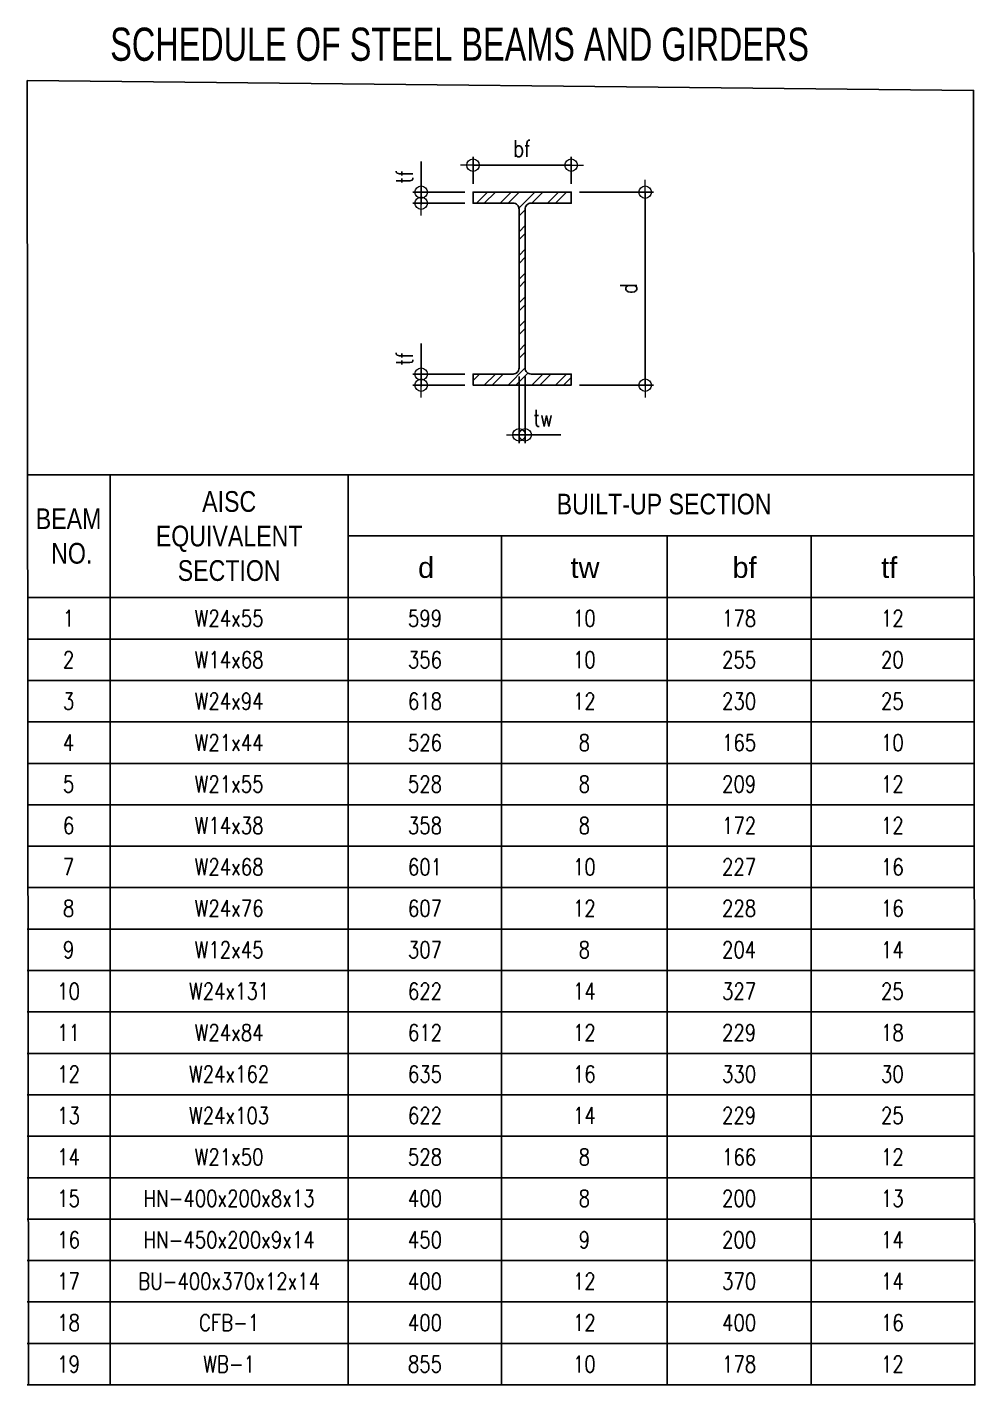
# Model space of a CAD drawing. Header units: millimetres. Extents: x 510057 to 786700, y -16030 to 119854.
# Drawn here: x 763828 to 786700, y 54243 to 87012 of the extents above; entities that cross this region are included whole.
import ezdxf

# ---------------------------------------------------------------- set-up
doc = ezdxf.new("R2010")
doc.units = ezdxf.units.MM
doc.header["$MEASUREMENT"] = 0
doc.layers.get('0').update_dxf_attribs({"lineweight": 0})
doc.layers.add('LINES', color=1, linetype='Continuous')
doc.layers.add('S-DETL-LN03', color=3, linetype='Continuous')
for name, color, linetype, lineweight in [('S-ANNO-DIMS', 252, 'Continuous', 5), ('S-ANNO-TEXT', 2, 'Continuous', 20), ('S-DETL-PATT', 9, 'Continuous', 9), ('TEXT', 2, 'Continuous', 20)]:
    doc.layers.add(name, color=color, linetype=linetype, lineweight=lineweight)
doc.styles.add('1', font='simplex.shx', dxfattribs={"width": 0.85, "height": 300})
doc.styles.add('SIMPLEX', font='SIMPLEX.shx', dxfattribs={"width": 0.8, "height": 400})
doc.styles.add('TITLE1', font='HELV.shx', dxfattribs={"height": 500})
doc.dimstyles.new('DIM_200', dxfattribs={"dimtxt": 400, "dimasz": 2, "dimexe": 200, "dimexo": 200, "dimgap": 200, "dimtad": 1, "dimdec": 0, "dimrnd": 1, "dimzin": 1, "dimdsep": 46, "dimtxsty": 'SIMPLEX', "dimblk1": 'ESCADIM_ARW', "dimblk2": 'ESCADIM_ARW', "dimsah": 1, "dimcen": 50, "dimclrd": 251, "dimclre": 251, "dimclrt": 52, "dimazin": 0, "dimtfac": 1, "dimtdec": 0, "dimtofl": 0, "dimtmove": 0, "dimatfit": 3, "dimldrblk": 'ESCADIM_ARW', "dimfxl": 1, "dimtolj": 1, "dimtzin": 0, "dimarcsym": 0})

# ---------------------------------------------------------------- blocks, each defined once
blk = doc.blocks.new('ESCADIM_ARW')
at = {"color": 7}
blk.add_line((-150, 0), (150, 0), dxfattribs=at)
blk.add_circle((0, 0), 75, dxfattribs=at)
blk = doc.blocks.new('*D4991')
at = {"layer": 'Defpoints', "color": 0, "ltscale": 0.05, "transparency": 16777216}
for p in [(776958, 83681), (774589, 83030), (776958, 83030)]:
    blk.add_point(p, dxfattribs=at)
at = {"layer": 'S-ANNO-DIMS', "color": 251, "lineweight": -2, "ltscale": 0.05, "transparency": 16777216}
for p, q in [((774589, 83230), (774589, 83881)), ((774591, 83681), (776956, 83681)), ((776958, 83230), (776958, 83881))]:
    blk.add_line(p, q, dxfattribs=at)
at = {"layer": 'S-ANNO-DIMS', "color": 251, "lineweight": -2, "ltscale": 0.05, "transparency": 16777216, "xscale": 2, "yscale": 2, "zscale": 2, "rotation": 180}
blk.add_blockref('ESCADIM_ARW', (774589, 83681), dxfattribs=at)
at = {"layer": 'S-ANNO-DIMS', "color": 251, "lineweight": -2, "ltscale": 0.05, "transparency": 16777216, "xscale": 2, "yscale": 2, "zscale": 2}
blk.add_blockref('ESCADIM_ARW', (776958, 83681), dxfattribs=at)
at = {"layer": 'S-ANNO-DIMS', "color": 52, "ltscale": 0.05, "transparency": 16777216, "insert": (775774, 84081), "char_height": 400, "attachment_point": 5, "style": 'SIMPLEX'}
blk.add_mtext('\\A1;bf', dxfattribs=at)
blk = doc.blocks.new('*D4992')
at = {"layer": 'Defpoints', "color": 0, "ltscale": 0.05, "transparency": 16777216}
for p in [(776958, 83030), (778743, 83030), (776958, 78372)]:
    blk.add_point(p, dxfattribs=at)
at = {"layer": 'S-ANNO-DIMS', "color": 251, "lineweight": -2, "ltscale": 0.05, "transparency": 16777216}
for p, q in [((777158, 83030), (778943, 83030)), ((778743, 78374), (778743, 83028)), ((777158, 78372), (778943, 78372))]:
    blk.add_line(p, q, dxfattribs=at)
at = {"layer": 'S-ANNO-DIMS', "color": 251, "lineweight": -2, "ltscale": 0.05, "transparency": 16777216, "xscale": 2, "yscale": 2, "zscale": 2}
for p, rotation in [((778743, 83030), 90), ((778743, 78372), 270)]:
    blk.add_blockref('ESCADIM_ARW', p, dxfattribs=dict(at, rotation=rotation))
at = {"layer": 'S-ANNO-DIMS', "color": 52, "ltscale": 0.05, "transparency": 16777216, "insert": (778343, 80701), "char_height": 400, "attachment_point": 5, "rotation": 90, "style": 'SIMPLEX'}
blk.add_mtext('\\A1;d', dxfattribs=at)
blk = doc.blocks.new('*D4993')
at = {"layer": 'Defpoints', "color": 0, "ltscale": 0.05, "transparency": 16777216}
for p in [(775699, 78784), (775848, 78784), (775848, 77172)]:
    blk.add_point(p, dxfattribs=at)
at = {"layer": 'S-ANNO-DIMS', "color": 251, "lineweight": -2, "ltscale": 0.05, "transparency": 16777216}
for p, q in [((775699, 78584), (775699, 76972)), ((775848, 78584), (775848, 76972)), ((775697, 77172), (775695, 77172)), ((775850, 77172), (776709, 77172))]:
    blk.add_line(p, q, dxfattribs=at)
at = {"layer": 'S-ANNO-DIMS', "color": 251, "lineweight": -2, "ltscale": 0.05, "transparency": 16777216, "xscale": 2, "yscale": 2, "zscale": 2}
blk.add_blockref('ESCADIM_ARW', (775699, 77172), dxfattribs=at)
at = {"layer": 'S-ANNO-DIMS', "color": 251, "lineweight": -2, "ltscale": 0.05, "transparency": 16777216, "xscale": 2, "yscale": 2, "zscale": 2, "rotation": 180}
blk.add_blockref('ESCADIM_ARW', (775848, 77172), dxfattribs=at)
at = {"layer": 'S-ANNO-DIMS', "color": 52, "ltscale": 0.05, "transparency": 16777216, "insert": (776280, 77572), "char_height": 400, "attachment_point": 5, "style": 'SIMPLEX'}
blk.add_mtext('\\A1;tw', dxfattribs=at)
blk = doc.blocks.new('*D4989')
at = {"layer": 'Defpoints', "color": 0, "ltscale": 0.05, "transparency": 16777216}
for p in [(773337, 83030), (774589, 83030), (774589, 82763)]:
    blk.add_point(p, dxfattribs=at)
at = {"layer": 'S-ANNO-DIMS', "color": 251, "lineweight": -2, "ltscale": 0.05, "transparency": 16777216}
for p, q in [((773337, 83032), (773337, 83769)), ((774389, 83030), (773137, 83030)), ((774389, 82763), (773137, 82763)), ((773337, 82761), (773337, 82759))]:
    blk.add_line(p, q, dxfattribs=at)
at = {"layer": 'S-ANNO-DIMS', "color": 251, "lineweight": -2, "ltscale": 0.05, "transparency": 16777216, "xscale": 2, "yscale": 2, "zscale": 2}
for p, rotation in [((773337, 83030), 270), ((773337, 82763), 90)]:
    blk.add_blockref('ESCADIM_ARW', p, dxfattribs=dict(at, rotation=rotation))
at = {"layer": 'S-ANNO-DIMS', "color": 52, "ltscale": 0.05, "transparency": 16777216, "insert": (772937, 83402), "char_height": 400, "attachment_point": 5, "rotation": 90, "style": 'SIMPLEX'}
blk.add_mtext('\\A1;tf', dxfattribs=at)
blk = doc.blocks.new('*D4990')
at = {"layer": 'Defpoints', "color": 0, "ltscale": 0.05, "transparency": 16777216}
for p in [(773337, 78639), (774589, 78639), (774589, 78372)]:
    blk.add_point(p, dxfattribs=at)
at = {"layer": 'S-ANNO-DIMS', "color": 251, "lineweight": -2, "ltscale": 0.05, "transparency": 16777216}
for p, q in [((773337, 78641), (773337, 79378)), ((774389, 78639), (773137, 78639)), ((774389, 78372), (773137, 78372)), ((773337, 78370), (773337, 78368))]:
    blk.add_line(p, q, dxfattribs=at)
at = {"layer": 'S-ANNO-DIMS', "color": 251, "lineweight": -2, "ltscale": 0.05, "transparency": 16777216, "xscale": 2, "yscale": 2, "zscale": 2}
for p, rotation in [((773337, 78639), 270), ((773337, 78372), 90)]:
    blk.add_blockref('ESCADIM_ARW', p, dxfattribs=dict(at, rotation=rotation))
at = {"layer": 'S-ANNO-DIMS', "color": 52, "ltscale": 0.05, "transparency": 16777216, "insert": (772937, 79011), "char_height": 400, "attachment_point": 5, "rotation": 90, "style": 'SIMPLEX'}
blk.add_mtext('\\A1;tf', dxfattribs=at)

msp = doc.modelspace()

# ---------------------------------------------------------------- hatches: boundary and pattern name
at = {"layer": 'S-DETL-PATT'}
h = msp.add_hatch(dxfattribs=at)
h.set_pattern_fill('ANSI32', color=256, scale=1080, style=0)
h.set_pattern_definition([(45, (-899541.14, -12931.2), (-286.37825, 286.37825), []), (45, (-899350.22, -12931.2), (-286.37825, 286.37825), [])])
h.paths.add_polyline_path([(776957.7, 83030.1), (774589.4, 83030.1), (774589.4, 82763.1), (775555, 82763.1, -0.4142136), (775699.5, 82618.6), (775699.5, 78783.7, -0.4142136), (775555, 78639.2), (774589.4, 78639.2), (774589.4, 78372.2), (775773.6, 78372.2), (776957.7, 78372.2), (776957.7, 78639.2), (775992.1, 78639.2, -0.4142136), (775847.6, 78783.7), (775847.6, 82618.6, -0.4142136), (775992.1, 82763.1), (776957.7, 82763.1)])

# ---------------------------------------------------------------- linework, layer by layer
at = {"layer": 'LINES', "color": 2, "linetype": 'Continuous', "lineweight": -3}
for p, q in [((786669.1, 76210.4, 0), (763828.1, 76210.4, 0)), ((771579.1, 74735, 0), (771579.1, 76210.4, 0)), ((771579.1, 74735, 0), (786669.1, 74735, 0)), ((763828.1, 73243.2, 0), (786669.1, 73243.2, 0))]:
    msp.add_line(p, q, dxfattribs=at)
at = {"layer": 'LINES', "linetype": 'Continuous', "lineweight": -3}
for p, q in [((765828.1, 54243.2, 0), (765828.1, 76210.4, 0)), ((771579.1, 74735, 0), (771579.1, 54243.2, 0)), ((775279.4, 74735, 0), (775279.4, 54243.2, 0)), ((779271.2, 74735, 0), (779271.2, 54243.2, 0)), ((782749, 74735, 0), (782749, 54243.2, 0)), ((763828.1, 72243.2, 0), (786669.1, 72243.2, 0)), ((763828.1, 71243.2, 0), (786669.1, 71243.2, 0)), ((763828.1, 70243.2, 0), (786669.1, 70243.2, 0)), ((763828.1, 69243.2, 0), (786669.1, 69243.2, 0)), ((763828.1, 68243.2, 0), (786669.1, 68243.2, 0)), ((763828.1, 67243.2, 0), (786669.1, 67243.2, 0)), ((763828.1, 66243.2, 0), (786669.1, 66243.2, 0)), ((763828.1, 65243.2, 0), (786669.1, 65243.2, 0)), ((763828.1, 64243.2, 0), (786669.1, 64243.2, 0)), ((763828.1, 63243.2, 0), (786669.1, 63243.2, 0)), ((763828.1, 62243.2, 0), (786669.1, 62243.2, 0)), ((763828.1, 61243.2, 0), (786669.1, 61243.2, 0)), ((763828.1, 60243.2, 0), (786669.1, 60243.2, 0)), ((763828.1, 59243.2, 0), (786669.1, 59243.2, 0)), ((763828.1, 58243.2, 0), (786669.1, 58243.2, 0)), ((763828.1, 57243.2, 0), (786669.1, 57243.2, 0)), ((763828.1, 56243.2, 0), (786669.1, 56243.2, 0)), ((763828.1, 55243.2, 0), (786669.1, 55243.2, 0)), ((763828.1, 54243.2, 0), (786669.1, 54243.2, 0))]:
    msp.add_line(p, q, dxfattribs=at)
at = {"layer": 'LINES', "color": 2, "linetype": 'Continuous', "lineweight": -3, "elevation": 0}
msp.add_lwpolyline([(763828.1, 85726), (786669.1, 85484.6), (786699.9, 54243.2), (763858.9, 54243.2)], close=True, dxfattribs=at)
at = {"layer": 'S-DETL-LN03', "elevation": 0}
msp.add_lwpolyline([(775773.6, 78372.2), (774589.4, 78372.2), (774589.4, 78639.2), (775555, 78639.2, 0.4142136), (775699.5, 78783.7), (775699.5, 82618.6, 0.4142136), (775555, 82763.1), (774589.4, 82763.1), (774589.4, 83030.1), (776957.7, 83030.1), (776957.7, 82763.1), (775992.1, 82763.1, 0.4142136), (775847.6, 82618.6), (775847.6, 78783.7, 0.4142136), (775992.1, 78639.2), (776957.7, 78639.2), (776957.7, 78372.2), (775773.6, 78372.2)], format="xyb", dxfattribs=at)

# ---------------------------------------------------------------- texts
at = {"layer": 'S-ANNO-TEXT', "insert": (765832.7, 87000.1, 0), "char_height": 800, "width": 27388.959, "attachment_point": 1, "style": 'TITLE1'}
msp.add_mtext('{\\W0.7;SCHEDULE OF STEEL BEAMS AND GIRDERS}', dxfattribs=at)
at = {"layer": 'S-ANNO-TEXT', "color": 7, "char_height": 500, "attachment_point": 5, "style": 'TITLE1'}
for s, insert, width in [('{\\W0.8;AISC EQUIVALENT SECTION}', (768703.6, 74726.8, 0), 4130.741), ('{\\W0.8;BUILT-UP SECTION}', (779199.3, 75497.9, 0), 8446.763), ('{\\W0.8;BEAM\\P NO.}', (764827.2, 74726.8, 0), 4130.741), ('d', (773456.7, 73966.3, 0), 4130.741), ('tw', (777291, 73966.3, 0), 4130.741), ('bf', (781140.7, 73966.3, 0), 4130.741), ('tf', (784634.2, 73966.3, 0), 4130.741)]:
    msp.add_mtext(s, dxfattribs=dict(at, insert=insert, width=width))
at = {"layer": 'TEXT', "char_height": 400, "width": 22904.451, "attachment_point": 5, "style": '1'}
for s, insert in [('\\A1;{\\W0.8;1}', (764828.1, 72743.2, 0)), ('\\A1;{\\W0.8;W24x55}', (768703.6, 72743.2, 0)), ('\\A1;{\\W0.8;599}', (773429.3, 72743.2, 0)), ('\\A1;{\\W0.8;10}', (777275.3, 72743.2, 0)), ('\\A1;{\\W0.8;178}', (781010.1, 72743.2, 0)), ('\\A1;{\\W0.8;12}', (784709.1, 72743.2, 0)), ('\\A1;{\\W0.8;2}', (764828.1, 71743.2, 0)), ('\\A1;{\\W0.8;W14x68}', (768703.6, 71743.2, 0)), ('\\A1;{\\W0.8;356}', (773429.3, 71743.2, 0)), ('\\A1;{\\W0.8;10}', (777275.3, 71743.2, 0)), ('\\A1;{\\W0.8;255}', (781010.1, 71743.2, 0)), ('\\A1;{\\W0.8;20}', (784709.1, 71743.2, 0)), ('\\A1;{\\W0.8;3}', (764828.1, 70743.2, 0)), ('\\A1;{\\W0.8;W24x94}', (768703.6, 70743.2, 0)), ('\\A1;{\\W0.8;618}', (773429.3, 70743.2, 0)), ('\\A1;{\\W0.8;12}', (777275.3, 70743.2, 0)), ('\\A1;{\\W0.8;230}', (781010.1, 70743.2, 0)), ('\\A1;{\\W0.8;25}', (784709.1, 70743.2, 0)), ('\\A1;{\\W0.8;4}', (764828.1, 69743.2, 0)), ('\\A1;{\\W0.8;W21x44}', (768703.6, 69743.2, 0)), ('\\A1;{\\W0.8;526}', (773429.3, 69743.2, 0)), ('\\A1;{\\W0.8;8}', (777275.3, 69743.2, 0)), ('\\A1;{\\W0.8;165}', (781010.1, 69743.2, 0)), ('\\A1;{\\W0.8;10}', (784709.1, 69743.2, 0)), ('\\A1;{\\W0.8;5}', (764828.1, 68743.2, 0)), ('\\A1;{\\W0.8;W21x55}', (768703.6, 68743.2, 0)), ('\\A1;{\\W0.8;528}', (773429.3, 68743.2, 0)), ('\\A1;{\\W0.8;8}', (777275.3, 68743.2, 0)), ('\\A1;{\\W0.8;209}', (781010.1, 68743.2, 0)), ('\\A1;{\\W0.8;12}', (784709.1, 68743.2, 0)), ('\\A1;{\\W0.8;6}', (764828.1, 67743.2, 0)), ('\\A1;{\\W0.8;W14x38}', (768703.6, 67743.2, 0)), ('\\A1;{\\W0.8;358}', (773429.3, 67743.2, 0)), ('\\A1;{\\W0.8;8}', (777275.3, 67743.2, 0)), ('\\A1;{\\W0.8;172}', (781010.1, 67743.2, 0)), ('\\A1;{\\W0.8;12}', (784709.1, 67743.2, 0)), ('\\A1;{\\W0.8;7}', (764828.1, 66743.2, 0)), ('\\A1;{\\W0.8;W24x68}', (768703.6, 66743.2, 0)), ('\\A1;{\\W0.8;601}', (773429.3, 66743.2, 0)), ('\\A1;{\\W0.8;10}', (777275.3, 66743.2, 0)), ('\\A1;{\\W0.8;227}', (781010.1, 66743.2, 0)), ('\\A1;{\\W0.8;16}', (784709.1, 66743.2, 0)), ('\\A1;{\\W0.8;8}', (764828.1, 65743.2, 0)), ('\\A1;{\\W0.8;W24x76}', (768703.6, 65743.2, 0)), ('\\A1;{\\W0.8;607}', (773429.3, 65743.2, 0)), ('\\A1;{\\W0.8;12}', (777275.3, 65743.2, 0)), ('\\A1;{\\W0.8;228}', (781010.1, 65743.2, 0)), ('\\A1;{\\W0.8;16}', (784709.1, 65743.2, 0)), ('\\A1;{\\W0.8;9}', (764828.1, 64743.2, 0)), ('\\A1;{\\W0.8;W12x45}', (768703.6, 64743.2, 0)), ('\\A1;{\\W0.8;307}', (773429.3, 64743.2, 0)), ('\\A1;{\\W0.8;8}', (777275.3, 64743.2, 0)), ('\\A1;{\\W0.8;204}', (781010.1, 64743.2, 0)), ('\\A1;{\\W0.8;14}', (784709.1, 64743.2, 0)), ('\\A1;{\\W0.8;10}', (764828.1, 63743.2, 0)), ('\\A1;{\\W0.8;W24x131}', (768703.6, 63743.2, 0)), ('\\A1;{\\W0.8;622}', (773429.3, 63743.2, 0)), ('\\A1;{\\W0.8;14}', (777275.3, 63743.2, 0)), ('\\A1;{\\W0.8;327}', (781010.1, 63743.2, 0)), ('\\A1;{\\W0.8;25}', (784709.1, 63743.2, 0)), ('\\A1;{\\W0.8;11}', (764828.1, 62743.2, 0)), ('\\A1;{\\W0.8;W24x84}', (768703.6, 62743.2, 0)), ('\\A1;{\\W0.8;612}', (773429.3, 62743.2, 0)), ('\\A1;{\\W0.8;12}', (777275.3, 62743.2, 0)), ('\\A1;{\\W0.8;229}', (781010.1, 62743.2, 0)), ('\\A1;{\\W0.8;18}', (784709.1, 62743.2, 0)), ('\\A1;{\\W0.8;12}', (764828.1, 61743.2, 0)), ('\\A1;{\\W0.8;W24x162}', (768703.6, 61743.2, 0)), ('\\A1;{\\W0.8;635}', (773429.3, 61743.2, 0)), ('\\A1;{\\W0.8;16}', (777275.3, 61743.2, 0)), ('\\A1;{\\W0.8;330}', (781010.1, 61743.2, 0)), ('\\A1;{\\W0.8;30}', (784709.1, 61743.2, 0)), ('\\A1;{\\W0.8;13}', (764828.1, 60743.2, 0)), ('\\A1;{\\W0.8;W24x103}', (768703.6, 60743.2, 0)), ('\\A1;{\\W0.8;622}', (773429.3, 60743.2, 0)), ('\\A1;{\\W0.8;14}', (777275.3, 60743.2, 0)), ('\\A1;{\\W0.8;229}', (781010.1, 60743.2, 0)), ('\\A1;{\\W0.8;25}', (784709.1, 60743.2, 0)), ('\\A1;{\\W0.8;14}', (764828.1, 59743.2, 0)), ('\\A1;{\\W0.8;W21x50}', (768703.6, 59743.2, 0)), ('\\A1;{\\W0.8;528}', (773429.3, 59743.2, 0)), ('\\A1;{\\W0.8;8}', (777275.3, 59743.2, 0)), ('\\A1;{\\W0.8;166}', (781010.1, 59743.2, 0)), ('\\A1;{\\W0.8;12}', (784709.1, 59743.2, 0)), ('\\A1;{\\W0.8;15}', (764828.1, 58743.2, 0)), ('\\A1;{\\W0.8;HN-400x200x8x13}', (768703.6, 58743.2, 0)), ('\\A1;{\\W0.8;400}', (773429.3, 58743.2, 0)), ('\\A1;{\\W0.8;8}', (777275.3, 58743.2, 0)), ('\\A1;{\\W0.8;200}', (781010.1, 58743.2, 0)), ('\\A1;{\\W0.8;13}', (784709.1, 58743.2, 0)), ('\\A1;{\\W0.8;16}', (764828.1, 57743.2, 0)), ('\\A1;{\\W0.8;HN-450x200x9x14}', (768703.6, 57743.2, 0)), ('\\A1;{\\W0.8;450}', (773429.3, 57743.2, 0)), ('\\A1;{\\W0.8;9}', (777275.3, 57743.2, 0)), ('\\A1;{\\W0.8;200}', (781010.1, 57743.2, 0)), ('\\A1;{\\W0.8;14}', (784709.1, 57743.2, 0)), ('\\A1;{\\W0.8;17}', (764828.1, 56743.2, 0)), ('\\A1;{\\W0.8;BU-400x370x12x14}', (768703.6, 56743.2, 0)), ('\\A1;\\pxt26;{\\W0.8;400}', (773429.3, 56743.2, 0)), ('\\A1;{\\W0.8;12}', (777275.3, 56743.2, 0)), ('\\A1;{\\W0.8;370}', (781010.1, 56743.2, 0)), ('\\A1;{\\W0.8;14}', (784709.1, 56743.2, 0)), ('\\A1;{\\W0.8;18}', (764828.1, 55743.2, 0)), ('\\A1;{\\W0.8;CFB-1}', (768703.6, 55743.2, 0)), ('\\A1;{\\W0.8;400}', (773429.3, 55743.2, 0)), ('\\A1;{\\W0.8;12}', (777275.3, 55743.2, 0)), ('\\A1;{\\W0.8;400}', (781010.1, 55743.2, 0)), ('\\A1;{\\W0.8;16}', (784709.1, 55743.2, 0)), ('\\A1;{\\W0.8;19}', (764828.1, 54743.2, 0)), ('\\A1;{\\W0.8;WB-1}', (768703.6, 54743.2, 0)), ('\\A1;{\\W0.8;855}', (773429.3, 54743.2, 0)), ('\\A1;{\\W0.8;10}', (777275.3, 54743.2, 0)), ('\\A1;{\\W0.8;178}', (781010.1, 54743.2, 0)), ('\\A1;{\\W0.8;12}', (784709.1, 54743.2, 0))]:
    msp.add_mtext(s, dxfattribs=dict(at, insert=insert))

# ---------------------------------------------------------------- dimensions: what is measured, and where the dimension line sits
at = {"layer": 'S-ANNO-DIMS', "ltscale": 0.05}
for base, p1, p2, text, picture, middle in [((776957.7, 83681.2, 0), (774589.4, 83030.1, 0), (776957.7, 83030.1, 0), 'bf', '*D4991', (775773.6, 84081.2, 0)), ((775847.6, 77172.2, 0), (775699.5, 78783.7, 0), (775847.6, 78783.7, 0), 'tw', '*D4993', (776280.2, 77572.2, 0))]:
    dim = msp.add_linear_dim(base=base, p1=p1, p2=p2, text=text, dimstyle='DIM_200', dxfattribs=at)
    dim.commit()
    dim.dimension.update_dxf_attribs({"geometry": picture, "text_midpoint": middle})
for base, p1, p2, text, picture, middle in [((773336.7, 83030.1, 0), (774589.4, 82763.1, 0), (774589.4, 83030.1, 0), 'tf', '*D4989', (772936.7, 83401.7, 0)), ((778742.6, 83030.1, 0), (776957.7, 78372.2, 0), (776957.7, 83030.1, 0), 'd', '*D4992', (778342.6, 80701.1, 0)), ((773336.7, 78639.2, 0), (774589.4, 78372.2, 0), (774589.4, 78639.2, 0), 'tf', '*D4990', (772936.7, 79010.8, 0))]:
    dim = msp.add_linear_dim(base=base, p1=p1, p2=p2, angle=90, text=text, dimstyle='DIM_200', dxfattribs=at)
    dim.commit()
    dim.dimension.update_dxf_attribs({"geometry": picture, "text_midpoint": middle})

doc.saveas('drawing.dxf')
